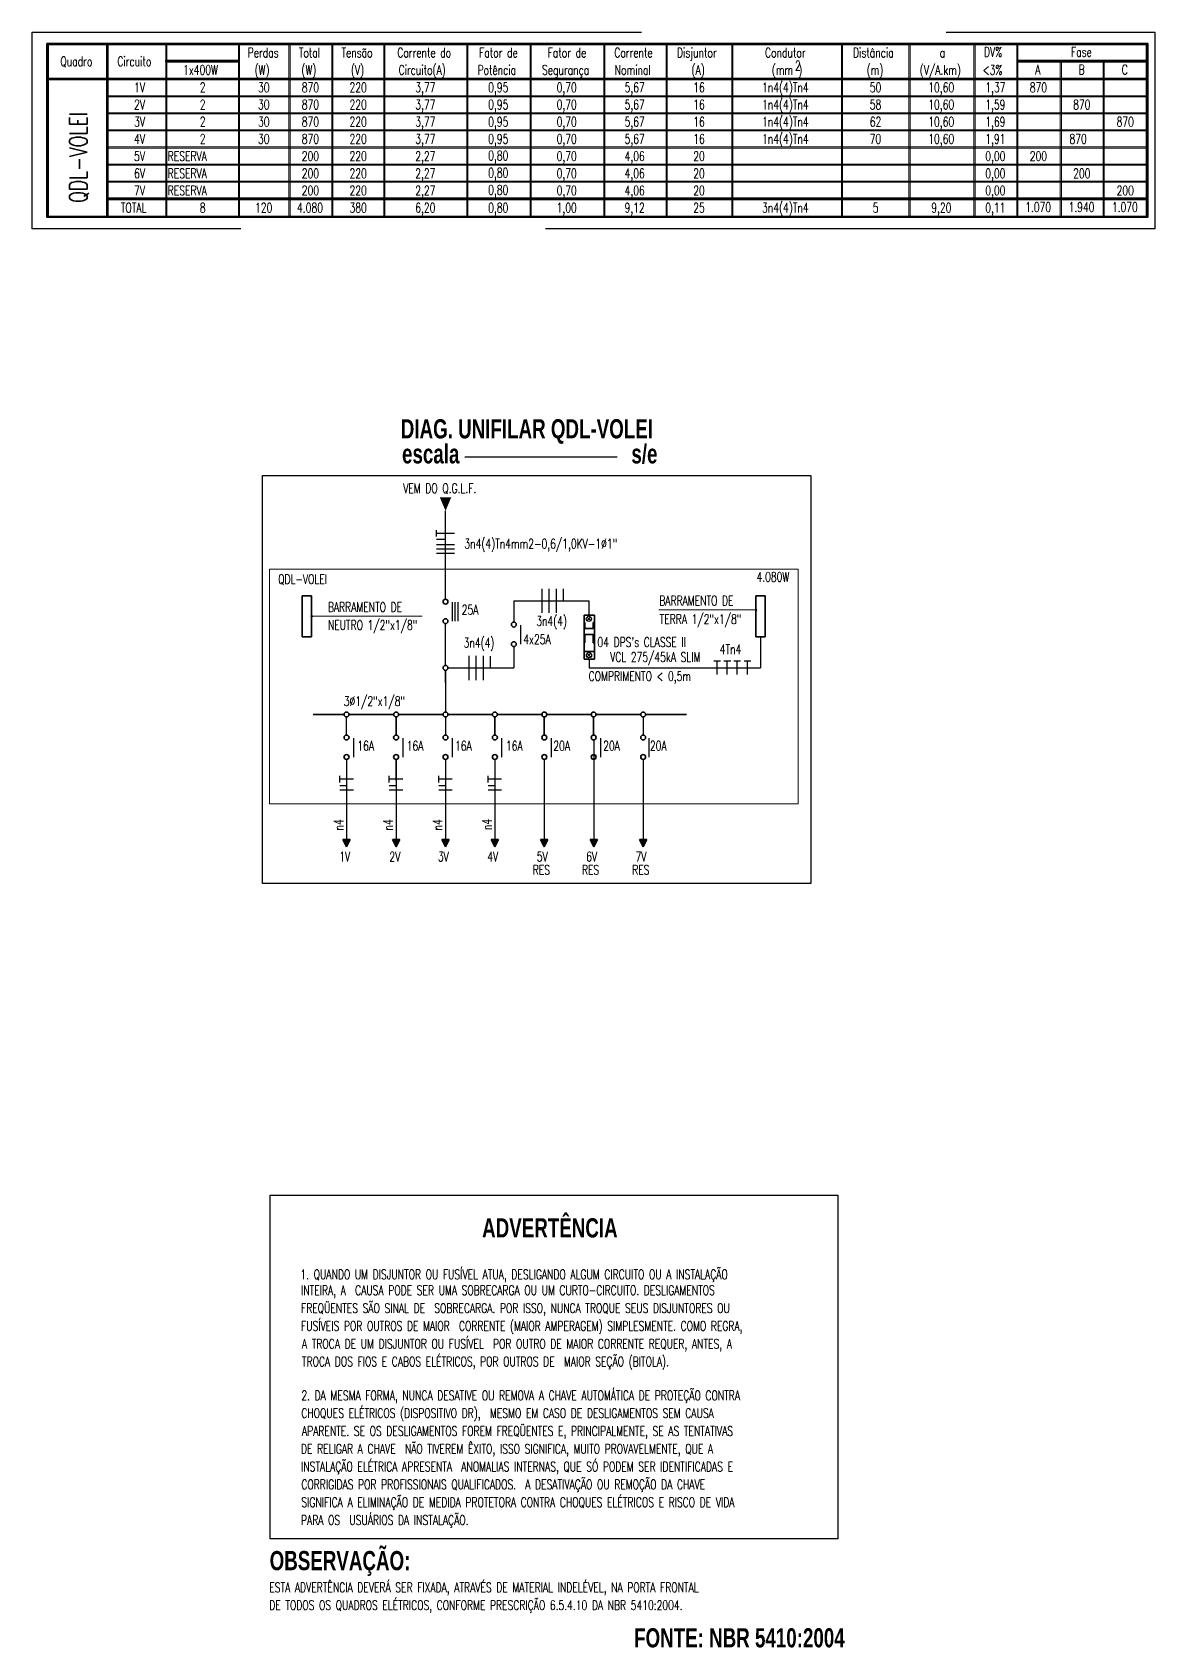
# Model space of a CAD drawing. Header units: millimetres. Extents: x 206 to 837, y 40 to 323.
# Drawn here: x 228.92 to 240.62, y 81.16 to 98 of the extents above; entities that cross this region are included whole.
import ezdxf
from ezdxf.enums import TextEntityAlignment as Align

# ---------------------------------------------------------------- set-up
doc = ezdxf.new("R2010")
doc.units = ezdxf.units.MM
for name, pattern in [('DASHDOT', [25.4, 12.7, -6.35, 0, -6.35]), ('HIDDEN', [9.525, 6.35, -3.175]), ('OCULTA2', [4.7625, 3.175, -1.5875])]:
    doc.linetypes.add(name, pattern=pattern)
for name, color, linetype, lineweight in [('I-DU_AZUL', 5, 'Continuous', 35), ('I-DU_CIANO', 4, 'Continuous', 25), ('I-DU_VERMELHO', 1, 'HIDDEN', 5), ('I-ELET_APA', 5, 'DASHDOT', 35), ('I-FIAÇÃO', 2, 'Continuous', 25), ('I-LIN_CHAMADA', 9, 'Continuous', 9), ('I-QC_AMARELO', 2, 'Continuous', 13), ('I-QC_CIANO', 4, 'Continuous', 35), ('I-QC_VERMELHO', 1, 'Continuous', 20), ('I-TEXTOS', 2, 'Continuous', 25)]:
    doc.layers.add(name, color=color, linetype=linetype, lineweight=lineweight)
doc.styles.add('50', font='ROMANS.SHX', dxfattribs={"width": 0.7, "height": 0.1})
doc.styles.add('ROMANS', font='ROMANS.SHX', dxfattribs={"height": 0.25})
doc.styles.add('SANSSERIFBOLD', font='sasb____.pfb')

msp = doc.modelspace()

# ---------------------------------------------------------------- hatches: boundary and pattern name
at = {"layer": 'I-DU_AZUL'}
for points in [[(232.24, 89.584), (232.201, 89.584), (232.163, 89.584), (232.201, 89.51)], [(232.679, 89.584), (232.717, 89.51), (232.755, 89.584), (232.717, 89.584)], [(233.194, 89.584), (233.232, 89.51), (233.27, 89.584), (233.232, 89.584)], [(233.709, 89.584), (233.747, 89.51), (233.785, 89.584), (233.747, 89.584)], [(234.224, 89.584), (234.262, 89.51), (234.3, 89.584), (234.262, 89.584)], [(234.739, 89.584), (234.777, 89.51), (234.816, 89.584), (234.777, 89.584)], [(235.255, 89.584), (235.293, 89.51), (235.331, 89.584), (235.293, 89.584)]]:
    msp.add_hatch(color=256, dxfattribs=at).paths.add_polyline_path(points)

# ---------------------------------------------------------------- linework, layer by layer
at = {"color": 4}
for p, q in [((233.232, 92.09), (233.232, 93.013)), ((233.944, 92.074), (233.944, 91.851)), ((233.944, 92.074), (234.73, 92.074)), ((234.73, 91.925), (234.73, 92.074)), ((233.232, 91.399), (233.232, 91.836)), ((236.515, 91.699), (236.515, 91.374)), ((233.944, 91.596), (233.944, 91.374)), ((234.73, 91.465), (234.73, 91.374)), ((233.232, 91.348), (233.232, 90.913)), ((233.232, 91.221), (233.232, 91.348)), ((233.258, 91.374), (233.944, 91.374)), ((234.73, 91.374), (236.515, 91.374)), ((232.201, 90.674), (232.201, 90.862)), ((232.717, 90.862), (232.717, 90.674)), ((232.717, 90.674), (232.717, 90.862)), ((233.232, 90.862), (233.232, 90.674)), ((233.747, 90.862), (233.747, 90.674)), ((233.747, 90.674), (233.747, 90.862)), ((234.262, 90.862), (234.262, 90.674)), ((234.262, 90.674), (234.262, 90.862)), ((234.776, 90.862), (234.776, 90.674)), ((234.776, 90.674), (234.776, 90.862)), ((235.293, 90.862), (235.293, 90.674)), ((235.293, 90.862), (235.293, 90.862)), ((233.747, 90.674), (233.747, 90.674)), ((234.777, 90.625), (234.777, 90.2)), ((232.201, 90.419), (232.201, 90.2)), ((232.717, 90.2), (232.717, 90.412))]:
    msp.add_line(p, q, dxfattribs=at)
at = {"color": 2}
for p, q in [((233.138, 92.744), (233.138, 92.81)), ((233.233, 92.777), (233.138, 92.777)), ((233.233, 92.712), (233.138, 92.712)), ((233.327, 92.658), (233.138, 92.658)), ((233.327, 92.777), (233.233, 92.777)), ((233.327, 92.612), (233.138, 92.612)), ((233.327, 92.566), (233.138, 92.566))]:
    msp.add_line(p, q, dxfattribs=at)
at = {"linetype": 'OCULTA2', "ltscale": 2}
for p, q in [((231.405, 85.877), (237.321, 85.877)), ((231.405, 82.295), (231.405, 85.877)), ((237.321, 82.295), (231.405, 82.295))]:
    msp.add_line(p, q, dxfattribs=at)
at = {"linetype": 'HIDDEN'}
msp.add_line((237.321, 85.877), (237.321, 82.295), dxfattribs=at)
for points in [[(228.925, 98.001), (240.625, 98.001), (240.625, 95.952), (228.925, 95.952)], [(231.325, 93.38), (237.039, 93.38), (237.039, 89.126), (231.325, 89.126)]]:
    msp.add_lwpolyline(points, close=True, dxfattribs=at)
at = {"layer": 'I-DU_AZUL'}
for p, q in [((231.837, 92.126), (231.738, 92.126)), ((231.738, 92.126), (231.738, 91.699)), ((231.837, 91.699), (231.837, 92.126)), ((236.466, 92.126), (236.466, 91.699)), ((236.565, 92.126), (236.466, 92.126)), ((236.565, 91.699), (236.565, 92.126)), ((234.676, 91.925), (234.784, 91.925)), ((234.676, 91.925), (234.676, 91.465)), ((234.676, 91.846), (234.676, 91.786)), ((234.676, 91.846), (234.686, 91.846)), ((234.686, 91.846), (234.686, 91.786)), ((234.773, 91.846), (234.773, 91.786)), ((234.773, 91.846), (234.784, 91.846)), ((234.784, 91.925), (234.784, 91.465)), ((231.738, 91.699), (231.837, 91.699)), ((234.676, 91.723), (234.676, 91.634)), ((234.676, 91.723), (234.784, 91.723)), ((234.686, 91.786), (234.773, 91.786)), ((234.686, 91.723), (234.686, 91.634)), ((234.773, 91.723), (234.773, 91.634)), ((234.784, 91.723), (234.784, 91.634)), ((236.466, 91.699), (236.565, 91.699)), ((234.676, 91.544), (234.784, 91.544)), ((234.784, 91.465), (234.676, 91.465)), ((232.176, 90.888), (231.853, 90.888)), ((232.691, 90.888), (232.227, 90.888)), ((233.206, 90.888), (232.742, 90.888)), ((232.775, 90.888), (232.742, 90.888)), ((233.206, 90.888), (233.117, 90.888)), ((233.722, 90.888), (233.257, 90.888)), ((234.237, 90.888), (233.772, 90.888)), ((234.237, 90.888), (233.772, 90.888)), ((234.751, 90.888), (234.288, 90.888)), ((234.752, 90.888), (234.288, 90.888)), ((234.32, 90.888), (234.288, 90.888)), ((235.267, 90.888), (234.802, 90.888)), ((234.834, 90.888), (234.802, 90.888)), ((235.267, 90.888), (234.803, 90.888)), ((235.744, 90.888), (235.318, 90.888)), ((232.201, 89.584), (232.163, 89.584)), ((232.163, 89.584), (232.201, 89.51)), ((232.201, 89.584), (232.24, 89.584)), ((232.24, 89.584), (232.201, 89.51)), ((232.717, 89.584), (232.679, 89.584)), ((232.679, 89.584), (232.717, 89.51)), ((232.717, 89.584), (232.755, 89.584)), ((232.755, 89.584), (232.717, 89.51)), ((233.232, 89.584), (233.194, 89.584)), ((233.194, 89.584), (233.232, 89.51)), ((233.232, 89.584), (233.27, 89.584)), ((233.27, 89.584), (233.232, 89.51)), ((233.747, 89.584), (233.709, 89.584)), ((233.709, 89.584), (233.747, 89.51)), ((233.747, 89.584), (233.785, 89.584)), ((233.785, 89.584), (233.747, 89.51)), ((234.262, 89.584), (234.224, 89.584)), ((234.224, 89.584), (234.262, 89.51)), ((234.262, 89.584), (234.3, 89.584)), ((234.3, 89.584), (234.262, 89.51)), ((234.777, 89.584), (234.739, 89.584)), ((234.739, 89.584), (234.777, 89.51)), ((234.777, 89.584), (234.816, 89.584)), ((234.816, 89.584), (234.777, 89.51)), ((235.293, 89.584), (235.255, 89.584)), ((235.255, 89.584), (235.293, 89.51)), ((235.293, 89.584), (235.331, 89.584)), ((235.331, 89.584), (235.293, 89.51))]:
    msp.add_line(p, q, dxfattribs=at)
for centre in [(233.232, 92.065), (233.232, 91.861), (233.944, 91.826), (233.944, 91.622), (233.232, 91.374), (232.201, 90.888), (232.717, 90.888), (233.232, 90.888), (233.747, 90.888), (234.262, 90.888), (234.776, 90.888), (235.293, 90.888), (232.201, 90.649), (232.717, 90.649), (233.232, 90.649), (233.747, 90.649), (234.262, 90.649), (234.777, 90.649), (235.293, 90.649), (232.201, 90.445), (232.717, 90.445), (233.232, 90.445), (233.747, 90.445), (234.262, 90.445), (234.777, 90.445), (235.293, 90.445)]:
    msp.add_circle(centre, 0.0255, dxfattribs=at)
msp.add_solid([(233.173, 93.152), (233.292, 93.152), (233.233, 93.012)], dxfattribs=at)
at = {"layer": 'I-DU_CIANO'}
for p, q in [((234.747, 91.866), (234.708, 91.904)), ((234.708, 91.867), (234.745, 91.903)), ((234.747, 91.487), (234.708, 91.525)), ((234.708, 91.488), (234.745, 91.524))]:
    msp.add_line(p, q, dxfattribs=at)
at = {"layer": 'I-DU_CIANO', "color": 4}
for p, q in [((232.201, 90.419), (232.201, 89.51)), ((232.717, 90.419), (232.717, 89.51)), ((233.232, 90.419), (233.232, 89.51)), ((233.747, 90.419), (233.747, 89.51)), ((234.262, 90.419), (234.262, 89.51)), ((234.777, 90.419), (234.777, 89.51)), ((235.293, 90.419), (235.293, 89.748)), ((235.293, 89.824), (235.293, 89.51))]:
    msp.add_line(p, q, dxfattribs=at)
at = {"layer": 'I-DU_CIANO'}
for centre in [(234.727, 91.885), (234.728, 91.506)]:
    msp.add_circle(centre, 0.0272, dxfattribs=at)
at = {"layer": 'I-DU_VERMELHO', "color": 1, "linetype": 'HIDDEN', "ltscale": 5}
for p, q in [((231.397, 92.404), (231.397, 89.958)), ((231.397, 92.404), (236.907, 92.404)), ((236.907, 92.404), (236.907, 89.958)), ((231.397, 89.958), (236.907, 89.958))]:
    msp.add_line(p, q, dxfattribs=at)
at = {"layer": 'I-ELET_APA'}
for p, q in [((234.686, 91.634), (234.676, 91.634)), ((234.773, 91.634), (234.784, 91.634))]:
    msp.add_line(p, q, dxfattribs=at)
at = {"layer": 'I-FIAÇÃO', "color": 2}
for p, q in [((234.239, 91.947), (234.239, 92.2)), ((234.313, 91.947), (234.313, 92.2)), ((234.388, 91.947), (234.388, 92.2)), ((234.462, 92.071), (234.462, 92.198)), ((233.479, 91.247), (233.479, 91.501)), ((233.553, 91.247), (233.553, 91.501)), ((233.627, 91.247), (233.627, 91.501)), ((233.701, 91.372), (233.701, 91.498)), ((236.03, 91.447), (236.1, 91.447)), ((236.03, 91.447), (236.1, 91.447)), ((236.065, 91.374), (236.065, 91.447)), ((236.065, 91.374), (236.065, 91.447)), ((236.065, 91.306), (236.065, 91.374)), ((236.065, 91.306), (236.065, 91.374)), ((236.135, 91.447), (236.205, 91.447)), ((236.135, 91.447), (236.205, 91.447)), ((236.17, 91.374), (236.17, 91.447)), ((236.17, 91.374), (236.17, 91.447)), ((236.17, 91.306), (236.17, 91.374)), ((236.17, 91.306), (236.17, 91.374)), ((236.239, 91.447), (236.309, 91.447)), ((236.239, 91.447), (236.309, 91.447)), ((236.274, 91.374), (236.274, 91.447)), ((236.274, 91.374), (236.274, 91.447)), ((236.274, 91.306), (236.274, 91.374)), ((236.274, 91.306), (236.274, 91.374)), ((236.344, 91.447), (236.414, 91.447)), ((236.344, 91.447), (236.414, 91.447)), ((236.379, 91.374), (236.379, 91.447)), ((236.379, 91.374), (236.379, 91.447)), ((236.379, 91.306), (236.379, 91.374)), ((236.379, 91.306), (236.379, 91.374)), ((232.131, 90.179), (232.131, 90.249)), ((232.131, 90.179), (232.131, 90.249)), ((232.204, 90.214), (232.131, 90.214)), ((232.204, 90.214), (232.131, 90.214)), ((232.201, 90.146), (232.131, 90.146)), ((232.201, 90.146), (232.131, 90.146)), ((232.272, 90.214), (232.204, 90.214)), ((232.272, 90.214), (232.204, 90.214)), ((232.646, 90.179), (232.646, 90.249)), ((232.646, 90.179), (232.646, 90.249)), ((232.719, 90.214), (232.646, 90.214)), ((232.719, 90.214), (232.646, 90.214)), ((232.717, 90.146), (232.646, 90.146)), ((232.717, 90.146), (232.646, 90.146)), ((232.787, 90.214), (232.719, 90.214)), ((232.787, 90.214), (232.719, 90.214)), ((233.162, 90.179), (233.162, 90.249)), ((233.162, 90.179), (233.162, 90.249)), ((233.234, 90.214), (233.162, 90.214)), ((233.234, 90.214), (233.162, 90.214)), ((233.232, 90.146), (233.162, 90.146)), ((233.232, 90.146), (233.162, 90.146)), ((233.302, 90.214), (233.234, 90.214)), ((233.302, 90.214), (233.234, 90.214)), ((233.677, 90.179), (233.677, 90.249)), ((233.677, 90.179), (233.677, 90.249)), ((233.749, 90.214), (233.677, 90.214)), ((233.749, 90.214), (233.677, 90.214)), ((233.747, 90.146), (233.677, 90.146)), ((233.747, 90.146), (233.677, 90.146)), ((233.817, 90.214), (233.749, 90.214)), ((233.817, 90.214), (233.749, 90.214)), ((232.272, 90.098), (232.131, 90.098)), ((232.272, 90.098), (232.131, 90.098)), ((232.787, 90.098), (232.646, 90.098)), ((232.787, 90.098), (232.646, 90.098)), ((233.302, 90.098), (233.162, 90.098)), ((233.302, 90.098), (233.162, 90.098)), ((233.817, 90.098), (233.677, 90.098)), ((233.817, 90.098), (233.677, 90.098))]:
    msp.add_line(p, q, dxfattribs=at)
at = {"layer": 'I-LIN_CHAMADA'}
for p, q in [((236.46, 91.979), (235.457, 91.979)), ((236.46, 91.982), (236.466, 91.988)), ((236.46, 91.98), (236.468, 91.988)), ((236.46, 91.978), (236.469, 91.988)), ((236.46, 91.977), (236.471, 91.988)), ((236.46, 91.976), (236.472, 91.987)), ((236.461, 91.975), (236.473, 91.987)), ((236.462, 91.974), (236.474, 91.986)), ((236.462, 91.973), (236.475, 91.986)), ((236.463, 91.972), (236.475, 91.985)), ((236.464, 91.972), (236.476, 91.984)), ((236.465, 91.971), (236.477, 91.983)), ((236.466, 91.971), (236.477, 91.982)), ((236.467, 91.971), (236.477, 91.98)), ((236.469, 91.971), (236.477, 91.979)), ((236.471, 91.971), (236.477, 91.977)), ((236.474, 91.972), (236.475, 91.974)), ((231.828, 91.915), (231.834, 91.921)), ((231.828, 91.913), (231.836, 91.921)), ((231.828, 91.912), (231.838, 91.921)), ((231.828, 91.91), (231.839, 91.921)), ((231.829, 91.909), (231.84, 91.921)), ((231.829, 91.908), (231.841, 91.92)), ((231.83, 91.907), (231.842, 91.919)), ((231.83, 91.906), (231.843, 91.919)), ((231.831, 91.906), (231.844, 91.918)), ((231.832, 91.905), (231.844, 91.917)), ((231.833, 91.904), (231.845, 91.916)), ((231.834, 91.904), (231.845, 91.915)), ((231.836, 91.904), (231.845, 91.913)), ((232.989, 91.912), (231.837, 91.912)), ((231.837, 91.904), (231.845, 91.912)), ((231.839, 91.904), (231.845, 91.91)), ((231.842, 91.906), (231.843, 91.907))]:
    msp.add_line(p, q, dxfattribs=at)
for centre in [(236.469, 91.979), (231.837, 91.912)]:
    msp.add_circle(centre, 0.00877, dxfattribs=at)
at = {"layer": 'I-QC_AMARELO'}
for points in [[(230.317, 97.884), (230.317, 96.072), (230.328, 96.072), (230.328, 97.884)], [(230.317, 97.884), (230.317, 97.694), (230.328, 97.694), (230.328, 97.884)], [(231.074, 97.884), (231.074, 96.794), (231.085, 96.794), (231.085, 97.884)], [(231.6, 97.872), (231.6, 96.083), (231.612, 96.083), (231.612, 97.872)], [(232.046, 97.872), (232.046, 96.083), (232.057, 96.083), (232.057, 97.872)], [(232.59, 97.872), (232.59, 96.083), (232.601, 96.083), (232.601, 97.872)], [(233.454, 97.872), (233.454, 96.083), (233.466, 96.083), (233.466, 97.872)], [(234.114, 97.872), (234.114, 96.083), (234.125, 96.083), (234.125, 97.872)], [(234.881, 97.872), (234.881, 96.083), (234.892, 96.083), (234.892, 97.872)], [(235.532, 97.872), (235.532, 96.083), (235.543, 96.083), (235.543, 97.872)], [(236.218, 97.872), (236.218, 96.083), (236.229, 96.083), (236.229, 97.872)], [(237.359, 97.872), (237.359, 96.083), (237.371, 96.083), (237.371, 97.872)], [(238.063, 97.872), (238.063, 96.083), (238.075, 96.083), (238.075, 97.872)], [(238.74, 97.872), (238.74, 96.083), (238.752, 96.083), (238.752, 97.872)], [(239.187, 97.872), (239.187, 96.083), (239.198, 96.083), (239.198, 97.872)], [(231.074, 97.7), (231.074, 96.072), (231.085, 96.072), (231.085, 97.7)], [(239.641, 97.694), (239.641, 96.083), (239.652, 96.083), (239.652, 97.694)], [(240.087, 97.694), (240.087, 96.083), (240.098, 96.083), (240.098, 97.694)], [(230.317, 97.518), (230.317, 96.794), (230.328, 96.794), (230.328, 97.518)]]:
    msp.add_lwpolyline(points, close=True, dxfattribs=at)
at = {"layer": 'I-QC_CIANO'}
for points in [[(229.077, 97.884), (230.328, 97.884), (230.328, 97.872), (229.077, 97.872)], [(229.077, 97.884), (229.077, 96.072), (229.089, 96.072), (229.089, 97.884)], [(229.701, 97.872), (229.701, 96.083), (229.713, 96.083), (229.713, 97.872)], [(230.317, 97.884), (231.085, 97.884), (231.085, 97.872), (230.317, 97.872)], [(231.08, 97.884), (240.552, 97.884), (240.552, 97.872), (231.08, 97.872)], [(240.541, 97.884), (240.541, 96.072), (240.552, 96.072), (240.552, 97.884)], [(230.317, 97.705), (231.074, 97.705), (231.074, 97.694), (230.317, 97.694)], [(239.198, 97.705), (240.541, 97.705), (240.541, 97.694), (239.198, 97.694)], [(229.089, 97.518), (230.316, 97.518), (230.316, 97.507), (229.089, 97.507)], [(230.317, 97.518), (231.074, 97.518), (231.074, 97.507), (230.317, 97.507)], [(231.086, 97.518), (240.541, 97.518), (240.541, 97.507), (231.086, 97.507)], [(229.713, 96.27), (230.316, 96.27), (230.316, 96.259), (229.713, 96.259)], [(230.317, 96.27), (231.085, 96.27), (231.085, 96.259), (230.317, 96.259)], [(231.086, 96.27), (240.541, 96.27), (240.541, 96.259), (231.086, 96.259)], [(229.077, 96.082), (230.328, 96.082), (230.328, 96.072), (229.077, 96.072)], [(230.317, 96.082), (231.085, 96.082), (231.085, 96.072), (230.317, 96.072)], [(231.074, 96.082), (240.552, 96.082), (240.552, 96.072), (231.074, 96.072)]]:
    msp.add_lwpolyline(points, close=True, dxfattribs=at)
at = {"layer": 'I-QC_VERMELHO'}
for points in [[(229.713, 97.34), (230.316, 97.34), (230.316, 97.328), (229.713, 97.328)], [(230.328, 97.34), (231.074, 97.34), (231.074, 97.328), (230.328, 97.328)], [(231.086, 97.34), (240.541, 97.34), (240.541, 97.328), (231.086, 97.328)], [(229.713, 97.161), (230.316, 97.161), (230.316, 97.151), (229.713, 97.151)], [(230.328, 97.161), (231.074, 97.161), (231.074, 97.151), (230.328, 97.151)], [(231.086, 97.161), (240.541, 97.161), (240.541, 97.151), (231.086, 97.151)], [(229.713, 96.983), (230.316, 96.983), (230.316, 96.972), (229.713, 96.972)], [(230.328, 96.983), (231.074, 96.983), (231.074, 96.972), (230.328, 96.972)], [(231.086, 96.983), (240.541, 96.983), (240.541, 96.972), (231.086, 96.972)], [(229.713, 96.805), (230.316, 96.805), (230.316, 96.794), (229.713, 96.794)], [(230.317, 96.805), (231.085, 96.805), (231.085, 96.794), (230.317, 96.794)], [(231.086, 96.805), (240.541, 96.805), (240.541, 96.794), (231.086, 96.794)], [(229.713, 96.626), (230.316, 96.626), (230.316, 96.615), (229.713, 96.615)], [(230.322, 96.626), (231.08, 96.626), (231.08, 96.615), (230.322, 96.615)], [(231.086, 96.626), (240.541, 96.626), (240.541, 96.615), (231.086, 96.615)], [(229.713, 96.448), (230.316, 96.448), (230.316, 96.437), (229.713, 96.437)], [(230.322, 96.448), (231.08, 96.448), (231.08, 96.437), (230.322, 96.437)], [(231.086, 96.448), (240.541, 96.448), (240.541, 96.437), (231.086, 96.437)]]:
    msp.add_lwpolyline(points, close=True, dxfattribs=at)
at = {"layer": 'I-TEXTOS', "color": 4}
msp.add_line((233.433, 93.576), (235.021, 93.576), dxfattribs=at)
at = {"layer": 'I-TEXTOS'}
for p, q in [((233.306, 91.861), (233.306, 92.06)), ((233.334, 91.861), (233.334, 92.06)), ((233.363, 91.861), (233.363, 92.06)), ((234.018, 91.622), (234.018, 91.821)), ((232.275, 90.445), (232.275, 90.643)), ((232.79, 90.445), (232.79, 90.643)), ((233.305, 90.445), (233.305, 90.643)), ((233.821, 90.445), (233.821, 90.643)), ((234.336, 90.445), (234.336, 90.643)), ((234.851, 90.445), (234.851, 90.643)), ((235.356, 90.445), (235.356, 90.643))]:
    msp.add_line(p, q, dxfattribs=at)

# ---------------------------------------------------------------- texts
at = {"layer": 'I-TEXTOS', "width": 0.7}
for s, style, p in [('Quadro', 'ROMANS', (229.218, 97.647)), ('Circuito', 'ROMANS', (229.812, 97.647)), ('Perdas', 'ROMANS', (231.171, 97.739)), ('Total', 'ROMANS', (231.703, 97.739)), ('Tensão', 'ROMANS', (232.148, 97.739)), ('Corrente do', 'ROMANS', (232.73, 97.739)), ('Fator de', 'ROMANS', (233.583, 97.739)), ('Fator de', 'ROMANS', (234.297, 97.739)), ('Corrente', 'ROMANS', (234.992, 97.739)), ('Disjuntor', 'ROMANS', (235.645, 97.739)), ('Condutor', 'ROMANS', (236.563, 97.739)), ('2', 'ROMANS', (236.875, 97.604)), ('Distância', 'ROMANS', (237.481, 97.739)), ('a', 'ROMANS', (238.384, 97.739)), ('DV%', 'ROMANS', (238.846, 97.746)), ('Fase', 'ROMANS', (239.753, 97.746)), ('1x400W', 'ROMANS', (230.497, 97.558)), ('(W)', 'ROMANS', (231.242, 97.558)), ('(W)', 'ROMANS', (231.73, 97.558)), ('(V)', 'ROMANS', (232.246, 97.558)), ('Circuito(A)', 'ROMANS', (232.743, 97.558)), ('Potência', 'ROMANS', (233.566, 97.558)), ('Segurança', 'ROMANS', (234.239, 97.558)), ('Nominal', 'ROMANS', (234.997, 97.558)), ('(A)', 'ROMANS', (235.797, 97.558)), ('(mm', 'ROMANS', (236.634, 97.558)), (')', 'ROMANS', (236.91, 97.558)), ('(m)', 'ROMANS', (237.623, 97.558)), ('(V/A.km)', 'ROMANS', (238.176, 97.558)), ('<3%%%', 'ROMANS', (238.833, 97.558)), ('A', 'ROMANS', (239.381, 97.562)), ('B', 'ROMANS', (239.833, 97.562)), ('C', 'ROMANS', (240.282, 97.562)), ('1V', 'ROMANS', (229.986, 97.376)), ('2', 'ROMANS', (230.671, 97.376)), ('30', 'ROMANS', (231.278, 97.376)), ('870', 'ROMANS', (231.734, 97.376)), ('220', 'ROMANS', (232.232, 97.376)), ('3,77', 'ROMANS', (232.917, 97.376)), ('0,95', 'ROMANS', (233.677, 97.376)), ('0,70', 'ROMANS', (234.391, 97.376)), ('5,67', 'ROMANS', (235.099, 97.376)), ('16', 'ROMANS', (235.815, 97.376)), ('1n4(4)Tn4', 'ROMANS', (236.532, 97.376)), ('50', 'ROMANS', (237.655, 97.376)), ('10,60', 'ROMANS', (238.265, 97.376)), ('1,37', 'ROMANS', (238.859, 97.376)), ('870', 'ROMANS', (239.323, 97.376)), ('2V', 'ROMANS', (229.986, 97.197)), ('2', 'ROMANS', (230.671, 97.197)), ('30', 'ROMANS', (231.278, 97.197)), ('870', 'ROMANS', (231.734, 97.197)), ('220', 'ROMANS', (232.232, 97.197)), ('3,77', 'ROMANS', (232.917, 97.197)), ('0,95', 'ROMANS', (233.677, 97.197)), ('0,70', 'ROMANS', (234.391, 97.197)), ('5,67', 'ROMANS', (235.099, 97.197)), ('16', 'ROMANS', (235.815, 97.197)), ('1n4(4)Tn4', 'ROMANS', (236.532, 97.197)), ('58', 'ROMANS', (237.655, 97.197)), ('10,60', 'ROMANS', (238.265, 97.197)), ('1,59', 'ROMANS', (238.859, 97.197)), ('870', 'ROMANS', (239.775, 97.197)), ('3V', 'ROMANS', (229.986, 97.018)), ('2', 'ROMANS', (230.671, 97.018)), ('30', 'ROMANS', (231.278, 97.018)), ('870', 'ROMANS', (231.734, 97.018)), ('220', 'ROMANS', (232.232, 97.018)), ('3,77', 'ROMANS', (232.917, 97.018)), ('0,95', 'ROMANS', (233.677, 97.018)), ('0,70', 'ROMANS', (234.391, 97.018)), ('5,67', 'ROMANS', (235.099, 97.018)), ('16', 'ROMANS', (235.815, 97.018)), ('1n4(4)Tn4', 'ROMANS', (236.532, 97.018)), ('62', 'ROMANS', (237.655, 97.018)), ('10,60', 'ROMANS', (238.265, 97.018)), ('1,69', 'ROMANS', (238.859, 97.018)), ('870', 'ROMANS', (240.228, 97.018)), ('4V', 'ROMANS', (229.986, 96.839)), ('2', 'ROMANS', (230.671, 96.839)), ('30', 'ROMANS', (231.278, 96.839)), ('870', 'ROMANS', (231.734, 96.839)), ('220', 'ROMANS', (232.232, 96.839)), ('3,77', 'ROMANS', (232.917, 96.839)), ('0,95', 'ROMANS', (233.677, 96.839)), ('0,70', 'ROMANS', (234.391, 96.839)), ('5,67', 'ROMANS', (235.099, 96.839)), ('16', 'ROMANS', (235.815, 96.839)), ('1n4(4)Tn4', 'ROMANS', (236.532, 96.839)), ('70', 'ROMANS', (237.654, 96.839)), ('10,60', 'ROMANS', (238.265, 96.839)), ('1,91', 'ROMANS', (238.859, 96.839)), ('870', 'ROMANS', (239.737, 96.839)), ('5V', 'ROMANS', (229.986, 96.659)), ('RESERVA', 'ROMANS', (230.337, 96.659)), ('200', 'ROMANS', (231.734, 96.659)), ('220', 'ROMANS', (232.232, 96.659)), ('2,27', 'ROMANS', (232.917, 96.659)), ('0,80', 'ROMANS', (233.677, 96.665)), ('0,70', 'ROMANS', (234.391, 96.659)), ('4,06', 'ROMANS', (235.099, 96.659)), ('20', 'ROMANS', (235.815, 96.659)), ('0,00', 'ROMANS', (238.859, 96.659)), ('200', 'ROMANS', (239.323, 96.659)), ('6V', 'ROMANS', (229.986, 96.48)), ('RESERVA', 'ROMANS', (230.337, 96.48)), ('200', 'ROMANS', (231.734, 96.48)), ('220', 'ROMANS', (232.232, 96.48)), ('2,27', 'ROMANS', (232.917, 96.48)), ('0,80', 'ROMANS', (233.677, 96.486)), ('0,70', 'ROMANS', (234.391, 96.48)), ('4,06', 'ROMANS', (235.099, 96.48)), ('20', 'ROMANS', (235.815, 96.48)), ('0,00', 'ROMANS', (238.859, 96.48)), ('200', 'ROMANS', (239.775, 96.48)), ('7V', 'ROMANS', (229.986, 96.301)), ('RESERVA', 'ROMANS', (230.337, 96.301)), ('200', 'ROMANS', (231.734, 96.301)), ('220', 'ROMANS', (232.232, 96.301)), ('2,27', 'ROMANS', (232.917, 96.301)), ('0,80', 'ROMANS', (233.677, 96.307)), ('0,70', 'ROMANS', (234.391, 96.301)), ('4,06', 'ROMANS', (235.099, 96.301)), ('20', 'ROMANS', (235.815, 96.301)), ('0,00', 'ROMANS', (238.859, 96.301)), ('200', 'ROMANS', (240.228, 96.301)), ('TOTAL', 'ROMANS', (229.848, 96.122)), ('8', 'ROMANS', (230.671, 96.122)), ('120', 'ROMANS', (231.247, 96.122)), ('4.080', 'ROMANS', (231.685, 96.122)), ('380', 'ROMANS', (232.232, 96.122)), ('6,20', 'ROMANS', (232.917, 96.122)), ('0,80', 'ROMANS', (233.677, 96.122)), ('1,00', 'ROMANS', (234.391, 96.122)), ('9,12', 'ROMANS', (235.099, 96.122)), ('25', 'ROMANS', (235.815, 96.122)), ('3n4(4)Tn4', 'ROMANS', (236.532, 96.122)), ('5', 'ROMANS', (237.686, 96.122)), ('9,20', 'ROMANS', (238.296, 96.122)), ('0,11', 'ROMANS', (238.859, 96.122)), ('1.070', 'ROMANS', (239.275, 96.128)), ('1.940', 'ROMANS', (239.727, 96.128)), ('1.070', 'ROMANS', (240.179, 96.128)), ('16A', 'ROMANS', (232.313, 90.512)), ('16A', 'ROMANS', (232.828, 90.512)), ('16A', 'ROMANS', (233.332, 90.512)), ('16A', 'ROMANS', (233.862, 90.512)), ('20A', 'ROMANS', (234.356, 90.512)), ('20A', 'ROMANS', (234.876, 90.512)), ('20A', 'ROMANS', (235.363, 90.512)), ('1V', 'ROMANS', (232.125, 89.357)), ('2V', 'ROMANS', (232.647, 89.356)), ('3V', 'ROMANS', (233.153, 89.357)), ('4V', 'ROMANS', (233.668, 89.357)), ('5V', 'ROMANS', (234.184, 89.357)), ('6V', 'ROMANS', (234.699, 89.357)), ('7V', 'ROMANS', (235.214, 89.357)), ('RES', 'ROMANS', (234.142, 89.219)), ('RES', 'ROMANS', (234.654, 89.219)), ('RES', 'ROMANS', (235.178, 89.219)), ('1. QUANDO UM DISJUNTOR OU FUSÍVEL ATUA, DESLIGANDO ALGUM CIRCUITO OU A INSTALAÇÃO', '50', (231.72, 85.001)), ('INTEIRA, A  CAUSA PODE SER UMA SOBRECARGA OU UM CURTO-CIRCUITO. DESLIGAMENTOS', '50', (231.726, 84.835)), ('FREQÜENTES SÃO SINAL DE  SOBRECARGA. POR ISSO, NUNCA TROQUE SEUS DISJUNTORES OU', '50', (231.726, 84.649)), ('FUSÍVEIS POR OUTROS DE MAIOR  CORRENTE (MAIOR AMPERAGEM) SIMPLESMENTE. COMO REGRA,', '50', (231.726, 84.463)), ('A TROCA DE UM DISJUNTOR OU FUSÍVEL  POR OUTRO DE MAIOR CORRENTE REQUER, ANTES, A', '50', (231.736, 84.277)), ('TROCA DOS FIOS E CABOS ELÉTRICOS, POR OUTROS DE  MAIOR SEÇÃO (BITOLA).', '50', (231.736, 84.092)), ('2. DA MESMA FORMA, NUNCA DESATIVE OU REMOVA A CHAVE AUTOMÁTICA DE PROTEÇÃO CONTRA', '50', (231.73, 83.739)), ('CHOQUES ELÉTRICOS (DISPOSITIVO DR),  MESMO EM CASO DE DESLIGAMENTOS SEM CAUSA', '50', (231.73, 83.554)), ('APARENTE. SE OS DESLIGAMENTOS FOREM FREQÜENTES E, PRINCIPALMENTE, SE AS TENTATIVAS', '50', (231.736, 83.368)), ('DE RELIGAR A CHAVE  NÃO TIVEREM ÊXITO, ISSO SIGNIFICA, MUITO PROVAVELMENTE, QUE A', '50', (231.726, 83.182)), ('INSTALAÇÃO ELÉTRICA APRESENTA  ANOMALIAS INTERNAS, QUE SÓ PODEM SER IDENTIFICADAS E', '50', (231.726, 82.997)), ('CORRIGIDAS POR PROFISSIONAIS QUALIFICADOS.  A DESATIVAÇÃO OU REMOÇÃO DA CHAVE', '50', (231.73, 82.811)), ('SIGNIFICA A ELIMINAÇÃO DE MEDIDA PROTETORA CONTRA CHOQUES ELÉTRICOS E RISCO DE VIDA', '50', (231.73, 82.625)), ('PARA OS  USUÁRIOS DA INSTALAÇÃO.', '50', (231.726, 82.439)), ('ESTA ADVERTÊNCIA DEVERÁ SER FIXADA, ATRAVÉS DE MATERIAL INDELÉVEL, NA PORTA FRONTAL', '50', (231.395, 81.737)), ('DE TODOS OS QUADROS ELÉTRICOS, CONFORME PRESCRIÇÃO 6.5.4.10 DA NBR 5410:2004.', '50', (231.395, 81.552))]:
    msp.add_text(s, height=0.1, dxfattribs=dict(at, style=style)).set_placement(p)
at = {"layer": 'I-TEXTOS', "style": 'ROMANS', "width": 0.7}
for s, height, p in [('QDL-VOLEI', 0.1858, (229.497, 96.222)), ('n4', 0.1, (232.169, 89.679)), ('n4', 0.1, (232.684, 89.679)), ('n4', 0.1, (233.199, 89.679)), ('n4', 0.1, (233.715, 89.683))]:
    msp.add_text(s, height=height, rotation=90, dxfattribs=at).set_placement(p)
at = {"layer": 'I-TEXTOS', "color": 4, "width": 0.7}
for s, height, style, p in [('DIAG. UNIFILAR QDL-VOLEI', 0.2, 'SANSSERIFBOLD', (232.766, 93.767)), ('escala                                 s/e', 0.2, 'SANSSERIFBOLD', (232.779, 93.506)), ('QDL-VOLEI', 0.1, 'ROMANS', (231.488, 92.249)), ('4.080W', 0.1, 'ROMANS', (236.474, 92.273)), ('ADVERTÊNCIA', 0.2, 'SANSSERIFBOLD', (233.614, 85.436)), ('OBSERVAÇÃO:', 0.2, 'SANSSERIFBOLD', (231.399, 81.967)), ('FONTE: NBR 5410:2004', 0.2, 'SANSSERIFBOLD', (235.198, 81.162))]:
    msp.add_text(s, height=height, dxfattribs=dict(at, style=style)).set_placement(p)
at = {"layer": 'I-TEXTOS', "color": 2, "style": 'ROMANS', "width": 0.7}
for s, p in [('VEM DO Q.G.L.F.', (232.791, 93.197)), ('3n4(4)Tn4mm2-0,6/1,0KV-1%%C1"', (233.429, 92.619)), ('BARRAMENTO DE', (235.461, 92.025)), ('BARRAMENTO DE', (232.006, 91.958)), ('25A', (233.401, 91.93)), ('NEUTRO 1/2"x1/8"', (232.006, 91.771)), ('3n4(4)', (234.178, 91.812)), ('TERRA 1/2"x1/8"', (235.465, 91.832)), ('3n4(4)', (233.421, 91.586)), ('4x25A', (234.044, 91.622)), ("04 DPS's CLASSE II", (234.816, 91.593)), ('4Tn4', (236.091, 91.519)), ('COMPRIMENTO < 0,5m', (234.724, 91.238)), ('3%%C1/2"x1/8"', (232.172, 90.977))]:
    msp.add_text(s, height=0.1, dxfattribs=at).set_placement(p)
msp.add_text('VCL 275/45kA SLIM', height=0.1, dxfattribs=at).set_placement((235.89, 91.437), align=Align.RIGHT)

doc.saveas('drawing.dxf')
